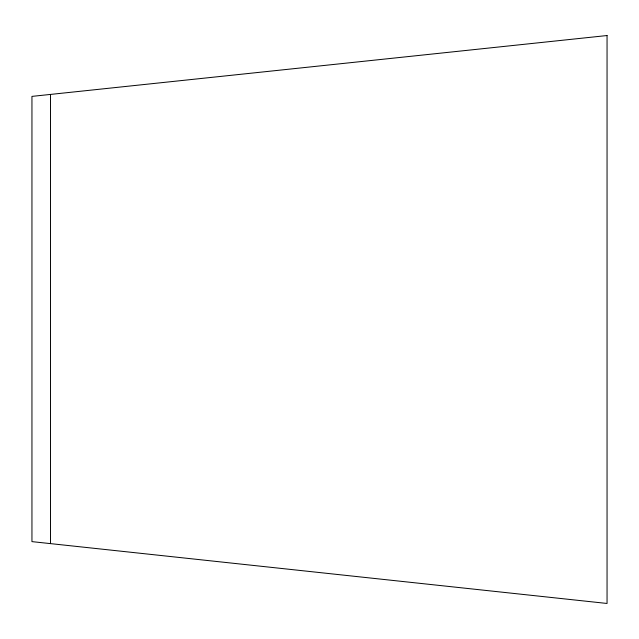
<?xml version="1.0" encoding="UTF-8"?>
<svg xmlns="http://www.w3.org/2000/svg" width="639" height="639" viewBox="0 0 639 639"><rect width="100%" height="100%" fill="white"/><g stroke="black" fill="none" stroke-linecap="round" stroke-linejoin="round"><path stroke-width="0.96" d="M50.505 94.42L50.505 543.621M607.05 35.536L31.95 96.385L31.95 541.624L607.05 603.464L607.05 35.536"/></g></svg>
